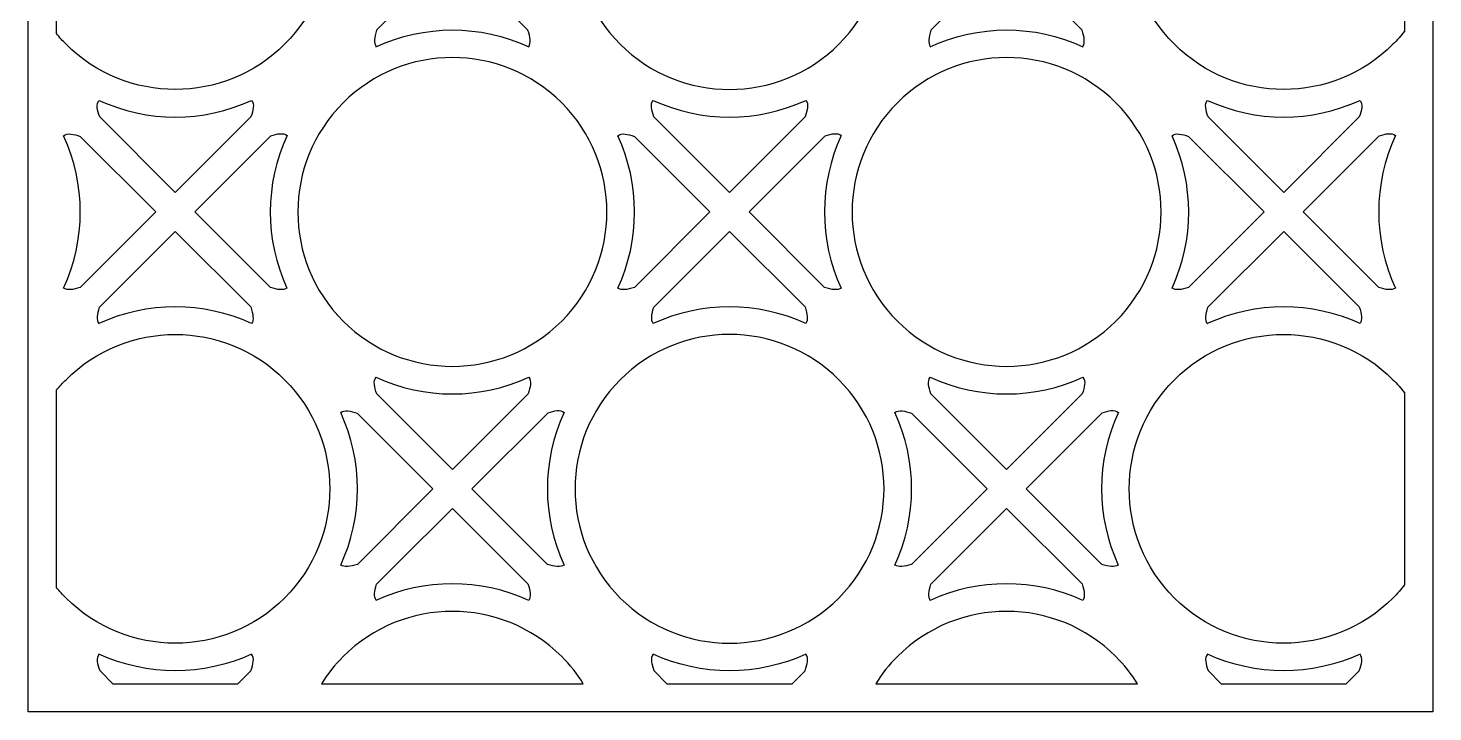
# Model space of a CAD drawing. Header units: centimetres. Extents: x -27 to -20.5, y -6.6 to 6.9.
# Drawn here: x -27 to -20.55, y -6.61 to -3.47 of the extents above; entities that cross this region are included whole.
import ezdxf

# ---------------------------------------------------------------- set-up
doc = ezdxf.new("R2010")
doc.units = ezdxf.units.CM
doc.header["$MEASUREMENT"] = 0
doc.layers.add('layer 1', color=7, linetype='Continuous')

msp = doc.modelspace()

# ---------------------------------------------------------------- linework, layer by layer
at = {"layer": 'layer 1', "color": 250}
for points, knots in [([(-20.54616, -6.61448), (-20.54616, -6.61448), (-20.54616, -6.56891), (-20.54616, -6.56891), (-20.54616, -6.56891), (-20.54616, -6.56891), (-20.54616, -6.48463), (-20.54616, -6.48463), (-20.54616, -6.48463), (-20.54616, -6.48463), (-20.54616, 6.72682), (-20.54616, 6.72682), (-20.54616, 6.72682), (-20.54616, 6.72682), (-20.54616, 6.81765), (-20.54616, 6.81765), (-20.54616, 6.81765), (-20.54616, 6.81765), (-20.54616, 6.85667), (-20.54616, 6.85667), (-20.54616, 6.85667), (-20.54616, 6.85667), (-26.86929, 6.85667), (-26.86929, 6.85667), (-26.86929, 6.85667), (-26.86929, 6.85667), (-26.90224, 6.85667), (-26.90224, 6.85667), (-26.90224, 6.85667), (-26.90224, 6.85667), (-26.99914, 6.85667), (-26.99914, 6.85667), (-26.99914, 6.85667), (-26.99914, 6.85667), (-26.99914, -6.48463), (-26.99914, -6.48463), (-26.99914, -6.48463), (-26.99914, -6.48463), (-26.99914, -6.51149), (-26.99914, -6.51149), (-26.99914, -6.51149), (-26.99914, -6.51149), (-26.99914, -6.61448), (-26.99914, -6.61448), (-26.99914, -6.61448), (-26.99914, -6.61448), (-20.54616, -6.61448), (-20.54616, -6.61448)], [0, 0, 0, 0, 0.0769231, 0.0769231, 0.0769231, 0.0769231, 0.1538462, 0.1538462, 0.1538462, 0.1538462, 0.2307692, 0.2307692, 0.2307692, 0.2307692, 0.3076923, 0.3076923, 0.3076923, 0.3076923, 0.3846154, 0.3846154, 0.3846154, 0.3846154, 0.4615385, 0.4615385, 0.4615385, 0.4615385, 0.5384615, 0.5384615, 0.5384615, 0.5384615, 0.6153846, 0.6153846, 0.6153846, 0.6153846, 0.6923077, 0.6923077, 0.6923077, 0.6923077, 0.7692308, 0.7692308, 0.7692308, 0.7692308, 0.8461538, 0.8461538, 0.8461538, 0.8461538, 1, 1, 1, 1]), ([(-26.86929, -3.49631), (-26.85533, -3.51312), (-26.84051, -3.52945), (-26.82475, -3.54521), (-26.82475, -3.54521), (-26.54764, -3.82235), (-26.09814, -3.82235), (-25.821, -3.54521), (-25.821, -3.54521), (-25.54388, -3.26808), (-25.54388, -2.81858), (-25.821, -2.54146), (-25.821, -2.54146), (-26.09814, -2.26432), (-26.54764, -2.26432), (-26.82475, -2.54146), (-26.82475, -2.54146), (-26.84051, -2.55721), (-26.85533, -2.57355), (-26.86929, -2.59036), (-26.86929, -2.59036), (-26.86929, -2.59036), (-26.86929, -3.49631), (-26.86929, -3.49631)], [0, 0, 0, 0, 0.1428571, 0.1428571, 0.1428571, 0.1428571, 0.2857143, 0.2857143, 0.2857143, 0.2857143, 0.4285714, 0.4285714, 0.4285714, 0.4285714, 0.5714286, 0.5714286, 0.5714286, 0.5714286, 0.7142857, 0.7142857, 0.7142857, 0.7142857, 1, 1, 1, 1]), ([(-24.27907, -2.54146), (-24.00195, -2.26432), (-23.55245, -2.26432), (-23.27531, -2.54146), (-23.27531, -2.54146), (-22.99819, -2.81858), (-22.99819, -3.26808), (-23.27531, -3.54521), (-23.27531, -3.54521), (-23.55245, -3.82235), (-24.00195, -3.82235), (-24.27907, -3.54521), (-24.27907, -3.54521), (-24.55621, -3.26808), (-24.55621, -2.81858), (-24.27907, -2.54146)], [0, 0, 0, 0, 0.2, 0.2, 0.2, 0.2, 0.4, 0.4, 0.4, 0.4, 0.6, 0.6, 0.6, 0.6, 1, 1, 1, 1]), ([(-20.67601, -2.60153), (-20.69257, -2.58076), (-20.71041, -2.56068), (-20.72964, -2.54146), (-20.72964, -2.54146), (-21.00677, -2.26432), (-21.45626, -2.26432), (-21.7334, -2.54146), (-21.7334, -2.54146), (-22.01052, -2.81858), (-22.01052, -3.26808), (-21.7334, -3.54521), (-21.7334, -3.54521), (-21.45626, -3.82235), (-21.00677, -3.82235), (-20.72964, -3.54521), (-20.72964, -3.54521), (-20.71041, -3.52599), (-20.69257, -3.50591), (-20.67601, -3.48514), (-20.67601, -3.48514), (-20.67601, -3.48514), (-20.67601, -2.60153), (-20.67601, -2.60153)], [0, 0, 0, 0, 0.1428571, 0.1428571, 0.1428571, 0.1428571, 0.2857143, 0.2857143, 0.2857143, 0.2857143, 0.4285714, 0.4285714, 0.4285714, 0.4285714, 0.5714286, 0.5714286, 0.5714286, 0.5714286, 0.7142857, 0.7142857, 0.7142857, 0.7142857, 1, 1, 1, 1]), ([(-24.70303, -3.48005), (-24.69227, -3.51292), (-24.68881, -3.54009), (-24.69954, -3.55634), (-24.69954, -3.55634), (-24.92161, -3.45394), (-25.17933, -3.45405), (-25.40134, -3.55667), (-25.40134, -3.55667), (-25.40134, -3.55667), (-25.40046, -3.55579), (-25.40046, -3.55579), (-25.40046, -3.55579), (-25.41145, -3.54001), (-25.40852, -3.51347), (-25.39822, -3.48122), (-25.39822, -3.48122), (-25.39822, -3.48122), (-25.05004, -3.13305), (-25.05004, -3.13305), (-25.05004, -3.13305), (-25.05004, -3.13305), (-24.70303, -3.48005), (-24.70303, -3.48005)], [0, 0, 0, 0, 0.1428571, 0.1428571, 0.1428571, 0.1428571, 0.2857143, 0.2857143, 0.2857143, 0.2857143, 0.4285714, 0.4285714, 0.4285714, 0.4285714, 0.5714286, 0.5714286, 0.5714286, 0.5714286, 0.7142857, 0.7142857, 0.7142857, 0.7142857, 1, 1, 1, 1]), ([(-22.15735, -3.48005), (-22.14659, -3.51292), (-22.14314, -3.54009), (-22.15385, -3.55634), (-22.15385, -3.55634), (-22.37594, -3.45394), (-22.63364, -3.45405), (-22.85566, -3.55667), (-22.85566, -3.55667), (-22.85566, -3.55667), (-22.85478, -3.55579), (-22.85478, -3.55579), (-22.85478, -3.55579), (-22.86576, -3.54001), (-22.86283, -3.51347), (-22.85255, -3.48122), (-22.85255, -3.48122), (-22.85255, -3.48122), (-22.50435, -3.13305), (-22.50435, -3.13305), (-22.50435, -3.13305), (-22.50435, -3.13305), (-22.15735, -3.48005), (-22.15735, -3.48005)], [0, 0, 0, 0, 0.1428571, 0.1428571, 0.1428571, 0.1428571, 0.2857143, 0.2857143, 0.2857143, 0.2857143, 0.4285714, 0.4285714, 0.4285714, 0.4285714, 0.5714286, 0.5714286, 0.5714286, 0.5714286, 0.7142857, 0.7142857, 0.7142857, 0.7142857, 1, 1, 1, 1]), ([(-25.55192, -3.8143), (-25.27479, -3.53717), (-24.82528, -3.53717), (-24.54817, -3.8143), (-24.54817, -3.8143), (-24.27103, -4.09142), (-24.27103, -4.54092), (-24.54817, -4.81806), (-24.54817, -4.81806), (-24.82528, -5.09518), (-25.27479, -5.09518), (-25.55192, -4.81806), (-25.55192, -4.81806), (-25.82905, -4.54092), (-25.82905, -4.09142), (-25.55192, -3.8143)], [0, 0, 0, 0, 0.2, 0.2, 0.2, 0.2, 0.4, 0.4, 0.4, 0.4, 0.6, 0.6, 0.6, 0.6, 1, 1, 1, 1]), ([(-23.00624, -3.8143), (-22.7291, -3.53717), (-22.2796, -3.53717), (-22.00248, -3.8143), (-22.00248, -3.8143), (-21.72536, -4.09142), (-21.72536, -4.54092), (-22.00248, -4.81806), (-22.00248, -4.81806), (-22.2796, -5.09518), (-22.7291, -5.09518), (-23.00624, -4.81806), (-23.00624, -4.81806), (-23.28336, -4.54092), (-23.28336, -4.09142), (-23.00624, -3.8143)], [0, 0, 0, 0, 0.2, 0.2, 0.2, 0.2, 0.4, 0.4, 0.4, 0.4, 0.6, 0.6, 0.6, 0.6, 1, 1, 1, 1]), ([(-26.32287, -4.22647), (-26.32287, -4.22647), (-25.97559, -3.87919), (-25.97559, -3.87919), (-25.97559, -3.87919), (-25.96501, -3.84911), (-25.95783, -3.82073), (-25.97229, -3.80315), (-25.97229, -3.80315), (-26.19415, -3.90547), (-26.45167, -3.90548), (-26.67353, -3.80316), (-26.67353, -3.80316), (-26.68793, -3.82073), (-26.68085, -3.84905), (-26.67027, -3.87909), (-26.67027, -3.87909), (-26.67027, -3.87909), (-26.32288, -4.22647), (-26.32288, -4.22647), (-26.32288, -4.22647), (-26.32288, -4.22647), (-26.32287, -4.22647), (-26.32287, -4.22647)], [0, 0, 0, 0, 0.1428571, 0.1428571, 0.1428571, 0.1428571, 0.2857143, 0.2857143, 0.2857143, 0.2857143, 0.4285714, 0.4285714, 0.4285714, 0.4285714, 0.5714286, 0.5714286, 0.5714286, 0.5714286, 0.7142857, 0.7142857, 0.7142857, 0.7142857, 1, 1, 1, 1]), ([(-23.7772, -4.22647), (-23.7772, -4.22647), (-23.42991, -3.87918), (-23.42991, -3.87918), (-23.42991, -3.87918), (-23.41932, -3.8491), (-23.41215, -3.82073), (-23.42661, -3.80315), (-23.42661, -3.80315), (-23.64848, -3.90547), (-23.90598, -3.90548), (-24.12784, -3.80316), (-24.12784, -3.80316), (-24.14226, -3.82073), (-24.13516, -3.84905), (-24.12459, -3.87909), (-24.12459, -3.87909), (-24.12459, -3.87909), (-23.7772, -4.22647), (-23.7772, -4.22647)], [0, 0, 0, 0, 0.1666667, 0.1666667, 0.1666667, 0.1666667, 0.3333333, 0.3333333, 0.3333333, 0.3333333, 0.5, 0.5, 0.5, 0.5, 0.6666667, 0.6666667, 0.6666667, 0.6666667, 1, 1, 1, 1]), ([(-21.23151, -4.22647), (-21.23151, -4.22647), (-20.88421, -3.87917), (-20.88421, -3.87917), (-20.88421, -3.87917), (-20.87364, -3.8491), (-20.86646, -3.82073), (-20.88092, -3.80315), (-20.88092, -3.80315), (-21.10279, -3.90547), (-21.3603, -3.90548), (-21.58215, -3.80316), (-21.58215, -3.80316), (-21.59657, -3.82073), (-21.58947, -3.84905), (-21.57891, -3.87908), (-21.57891, -3.87908), (-21.57891, -3.87908), (-21.23151, -4.22647), (-21.23151, -4.22647)], [0, 0, 0, 0, 0.1666667, 0.1666667, 0.1666667, 0.1666667, 0.3333333, 0.3333333, 0.3333333, 0.3333333, 0.5, 0.5, 0.5, 0.5, 0.6666667, 0.6666667, 0.6666667, 0.6666667, 1, 1, 1, 1]), ([(-26.75961, -4.6632), (-26.75961, -4.6632), (-26.41259, -4.31618), (-26.41259, -4.31618), (-26.41259, -4.31618), (-26.41259, -4.31618), (-26.75993, -3.96884), (-26.75993, -3.96884), (-26.75993, -3.96884), (-26.79002, -3.95826), (-26.81836, -3.95112), (-26.83595, -3.96559), (-26.83595, -3.96559), (-26.73366, -4.18742), (-26.73364, -4.44485), (-26.83592, -4.66671), (-26.83592, -4.66671), (-26.81968, -4.67741), (-26.79248, -4.67398), (-26.75961, -4.6632)], [0, 0, 0, 0, 0.1666667, 0.1666667, 0.1666667, 0.1666667, 0.3333333, 0.3333333, 0.3333333, 0.3333333, 0.5, 0.5, 0.5, 0.5, 0.6666667, 0.6666667, 0.6666667, 0.6666667, 1, 1, 1, 1]), ([(-26.23317, -4.31618), (-26.23317, -4.31618), (-25.88611, -4.66326), (-25.88611, -4.66326), (-25.88611, -4.66326), (-25.85328, -4.67398), (-25.82615, -4.6774), (-25.80992, -4.66673), (-25.80992, -4.66673), (-25.91233, -4.44462), (-25.91222, -4.18687), (-25.80957, -3.96487), (-25.80957, -3.96487), (-25.82664, -3.95015), (-25.85426, -3.95654), (-25.88374, -3.96676), (-25.88374, -3.96676), (-25.88374, -3.96676), (-26.23317, -4.31618), (-26.23317, -4.31618)], [0, 0, 0, 0, 0.1666667, 0.1666667, 0.1666667, 0.1666667, 0.3333333, 0.3333333, 0.3333333, 0.3333333, 0.5, 0.5, 0.5, 0.5, 0.6666667, 0.6666667, 0.6666667, 0.6666667, 1, 1, 1, 1]), ([(-24.21392, -4.6632), (-24.21392, -4.6632), (-23.8669, -4.31618), (-23.8669, -4.31618), (-23.8669, -4.31618), (-23.8669, -4.31618), (-24.21425, -3.96884), (-24.21425, -3.96884), (-24.21425, -3.96884), (-24.24433, -3.95826), (-24.27268, -3.95112), (-24.29026, -3.96559), (-24.29026, -3.96559), (-24.18797, -4.18742), (-24.18795, -4.44485), (-24.29024, -4.66671), (-24.29024, -4.66671), (-24.274, -4.67741), (-24.2468, -4.67398), (-24.21392, -4.6632)], [0, 0, 0, 0, 0.1666667, 0.1666667, 0.1666667, 0.1666667, 0.3333333, 0.3333333, 0.3333333, 0.3333333, 0.5, 0.5, 0.5, 0.5, 0.6666667, 0.6666667, 0.6666667, 0.6666667, 1, 1, 1, 1]), ([(-23.33807, -3.96676), (-23.33807, -3.96676), (-23.68749, -4.31618), (-23.68749, -4.31618), (-23.68749, -4.31618), (-23.68749, -4.31618), (-23.34042, -4.66326), (-23.34042, -4.66326), (-23.34042, -4.66326), (-23.3076, -4.67398), (-23.28047, -4.6774), (-23.26423, -4.66673), (-23.26423, -4.66673), (-23.36665, -4.44462), (-23.36653, -4.18687), (-23.26389, -3.96487), (-23.26389, -3.96487), (-23.28095, -3.95015), (-23.30858, -3.95654), (-23.33807, -3.96676)], [0, 0, 0, 0, 0.1666667, 0.1666667, 0.1666667, 0.1666667, 0.3333333, 0.3333333, 0.3333333, 0.3333333, 0.5, 0.5, 0.5, 0.5, 0.6666667, 0.6666667, 0.6666667, 0.6666667, 1, 1, 1, 1]), ([(-21.66824, -4.6632), (-21.66824, -4.6632), (-21.32122, -4.3162), (-21.32122, -4.3162), (-21.32122, -4.3162), (-21.32122, -4.3162), (-21.66856, -3.96884), (-21.66856, -3.96884), (-21.66856, -3.96884), (-21.69866, -3.95826), (-21.72699, -3.95112), (-21.74459, -3.96559), (-21.74459, -3.96559), (-21.6423, -4.18742), (-21.64228, -4.44485), (-21.74455, -4.66671), (-21.74455, -4.66671), (-21.7283, -4.67741), (-21.70112, -4.67398), (-21.66824, -4.6632)], [0, 0, 0, 0, 0.1666667, 0.1666667, 0.1666667, 0.1666667, 0.3333333, 0.3333333, 0.3333333, 0.3333333, 0.5, 0.5, 0.5, 0.5, 0.6666667, 0.6666667, 0.6666667, 0.6666667, 1, 1, 1, 1]), ([(-20.79238, -3.96676), (-20.79238, -3.96676), (-21.14181, -4.31618), (-21.14181, -4.31618), (-21.14181, -4.31618), (-21.14181, -4.31618), (-20.79475, -4.66325), (-20.79475, -4.66325), (-20.79475, -4.66325), (-20.76193, -4.67398), (-20.73478, -4.6774), (-20.71856, -4.66673), (-20.71856, -4.66673), (-20.82097, -4.44462), (-20.82084, -4.18687), (-20.7182, -3.96487), (-20.7182, -3.96487), (-20.73527, -3.95015), (-20.7629, -3.95654), (-20.79238, -3.96676)], [0, 0, 0, 0, 0.1666667, 0.1666667, 0.1666667, 0.1666667, 0.3333333, 0.3333333, 0.3333333, 0.3333333, 0.5, 0.5, 0.5, 0.5, 0.6666667, 0.6666667, 0.6666667, 0.6666667, 1, 1, 1, 1]), ([(-26.32288, -4.40589), (-26.32288, -4.40589), (-26.67106, -4.75407), (-26.67106, -4.75407), (-26.67106, -4.75407), (-26.68135, -4.78631), (-26.68428, -4.81285), (-26.67331, -4.82863), (-26.67331, -4.82863), (-26.67331, -4.82863), (-26.67418, -4.82951), (-26.67418, -4.82951), (-26.67418, -4.82951), (-26.45217, -4.72689), (-26.19446, -4.72677), (-25.97237, -4.82918), (-25.97237, -4.82918), (-25.96166, -4.81294), (-25.96512, -4.78577), (-25.97586, -4.75289), (-25.97586, -4.75289), (-25.97586, -4.75289), (-26.32288, -4.40589), (-26.32288, -4.40589)], [0, 0, 0, 0, 0.1428571, 0.1428571, 0.1428571, 0.1428571, 0.2857143, 0.2857143, 0.2857143, 0.2857143, 0.4285714, 0.4285714, 0.4285714, 0.4285714, 0.5714286, 0.5714286, 0.5714286, 0.5714286, 0.7142857, 0.7142857, 0.7142857, 0.7142857, 1, 1, 1, 1]), ([(-23.7772, -4.40589), (-23.7772, -4.40589), (-24.12538, -4.75407), (-24.12538, -4.75407), (-24.12538, -4.75407), (-24.13567, -4.78631), (-24.1386, -4.81285), (-24.12762, -4.82863), (-24.12762, -4.82863), (-24.12762, -4.82863), (-24.1285, -4.82951), (-24.1285, -4.82951), (-24.1285, -4.82951), (-23.90649, -4.72689), (-23.64878, -4.72677), (-23.42669, -4.82918), (-23.42669, -4.82918), (-23.41597, -4.81294), (-23.41943, -4.78577), (-23.43019, -4.75289), (-23.43019, -4.75289), (-23.43019, -4.75289), (-23.7772, -4.40589), (-23.7772, -4.40589)], [0, 0, 0, 0, 0.1428571, 0.1428571, 0.1428571, 0.1428571, 0.2857143, 0.2857143, 0.2857143, 0.2857143, 0.4285714, 0.4285714, 0.4285714, 0.4285714, 0.5714286, 0.5714286, 0.5714286, 0.5714286, 0.7142857, 0.7142857, 0.7142857, 0.7142857, 1, 1, 1, 1]), ([(-21.23151, -4.40589), (-21.23151, -4.40589), (-21.5797, -4.75407), (-21.5797, -4.75407), (-21.5797, -4.75407), (-21.59, -4.78631), (-21.59293, -4.81285), (-21.58194, -4.82863), (-21.58194, -4.82863), (-21.58194, -4.82863), (-21.58281, -4.82951), (-21.58281, -4.82951), (-21.58281, -4.82951), (-21.36081, -4.72689), (-21.10308, -4.72677), (-20.881, -4.82918), (-20.881, -4.82918), (-20.87029, -4.81294), (-20.87375, -4.78577), (-20.88451, -4.75289), (-20.88451, -4.75289), (-20.88451, -4.75289), (-21.23151, -4.40589), (-21.23151, -4.40589)], [0, 0, 0, 0, 0.1428571, 0.1428571, 0.1428571, 0.1428571, 0.2857143, 0.2857143, 0.2857143, 0.2857143, 0.4285714, 0.4285714, 0.4285714, 0.4285714, 0.5714286, 0.5714286, 0.5714286, 0.5714286, 0.7142857, 0.7142857, 0.7142857, 0.7142857, 1, 1, 1, 1]), ([(-26.86929, -6.04199), (-26.85533, -6.0588), (-26.84051, -6.07514), (-26.82475, -6.09089), (-26.82475, -6.09089), (-26.54764, -6.36803), (-26.09814, -6.36803), (-25.821, -6.09089), (-25.821, -6.09089), (-25.54388, -5.81377), (-25.54388, -5.36427), (-25.821, -5.08714), (-25.821, -5.08714), (-26.09814, -4.81001), (-26.54764, -4.81001), (-26.82475, -5.08714), (-26.82475, -5.08714), (-26.84051, -5.10289), (-26.85533, -5.11923), (-26.86929, -5.13604), (-26.86929, -5.13604), (-26.86929, -5.13604), (-26.86929, -6.04199), (-26.86929, -6.04199)], [0, 0, 0, 0, 0.1428571, 0.1428571, 0.1428571, 0.1428571, 0.2857143, 0.2857143, 0.2857143, 0.2857143, 0.4285714, 0.4285714, 0.4285714, 0.4285714, 0.5714286, 0.5714286, 0.5714286, 0.5714286, 0.7142857, 0.7142857, 0.7142857, 0.7142857, 1, 1, 1, 1]), ([(-24.27907, -5.08714), (-24.00195, -4.81001), (-23.55245, -4.81001), (-23.27531, -5.08714), (-23.27531, -5.08714), (-22.99819, -5.36427), (-22.99819, -5.81377), (-23.27531, -6.09089), (-23.27531, -6.09089), (-23.55245, -6.36803), (-24.00195, -6.36803), (-24.27907, -6.09089), (-24.27907, -6.09089), (-24.55621, -5.81377), (-24.55621, -5.36427), (-24.27907, -5.08714)], [0, 0, 0, 0, 0.2, 0.2, 0.2, 0.2, 0.4, 0.4, 0.4, 0.4, 0.6, 0.6, 0.6, 0.6, 1, 1, 1, 1]), ([(-20.67601, -5.14721), (-20.69257, -5.12645), (-20.71041, -5.10636), (-20.72964, -5.08714), (-20.72964, -5.08714), (-21.00677, -4.81001), (-21.45626, -4.81001), (-21.7334, -5.08714), (-21.7334, -5.08714), (-22.01052, -5.36427), (-22.01052, -5.81377), (-21.7334, -6.09089), (-21.7334, -6.09089), (-21.45626, -6.36803), (-21.00677, -6.36803), (-20.72964, -6.09089), (-20.72964, -6.09089), (-20.71041, -6.07167), (-20.69257, -6.05159), (-20.67601, -6.03082), (-20.67601, -6.03082), (-20.67601, -6.03082), (-20.67601, -5.14721), (-20.67601, -5.14721)], [0, 0, 0, 0, 0.1428571, 0.1428571, 0.1428571, 0.1428571, 0.2857143, 0.2857143, 0.2857143, 0.2857143, 0.4285714, 0.4285714, 0.4285714, 0.4285714, 0.5714286, 0.5714286, 0.5714286, 0.5714286, 0.7142857, 0.7142857, 0.7142857, 0.7142857, 1, 1, 1, 1]), ([(-25.05004, -5.49933), (-25.05004, -5.49933), (-24.70275, -5.15203), (-24.70275, -5.15203), (-24.70275, -5.15203), (-24.69216, -5.12196), (-24.68498, -5.09358), (-24.69945, -5.07598), (-24.69945, -5.07598), (-24.92131, -5.17831), (-25.17882, -5.17831), (-25.40067, -5.07599), (-25.40067, -5.07599), (-25.41509, -5.09358), (-25.408, -5.1219), (-25.39744, -5.15193), (-25.39744, -5.15193), (-25.39744, -5.15193), (-25.05004, -5.49933), (-25.05004, -5.49933)], [0, 0, 0, 0, 0.1666667, 0.1666667, 0.1666667, 0.1666667, 0.3333333, 0.3333333, 0.3333333, 0.3333333, 0.5, 0.5, 0.5, 0.5, 0.6666667, 0.6666667, 0.6666667, 0.6666667, 1, 1, 1, 1]), ([(-22.50435, -5.49933), (-22.50435, -5.49933), (-22.15707, -5.15203), (-22.15707, -5.15203), (-22.15707, -5.15203), (-22.14647, -5.12196), (-22.13931, -5.09358), (-22.15377, -5.07598), (-22.15377, -5.07598), (-22.37562, -5.17831), (-22.63315, -5.17831), (-22.85499, -5.07599), (-22.85499, -5.07599), (-22.86941, -5.09358), (-22.86233, -5.1219), (-22.85175, -5.15193), (-22.85175, -5.15193), (-22.85175, -5.15193), (-22.50435, -5.49933), (-22.50435, -5.49933)], [0, 0, 0, 0, 0.1666667, 0.1666667, 0.1666667, 0.1666667, 0.3333333, 0.3333333, 0.3333333, 0.3333333, 0.5, 0.5, 0.5, 0.5, 0.6666667, 0.6666667, 0.6666667, 0.6666667, 1, 1, 1, 1]), ([(-25.48676, -5.93605), (-25.48676, -5.93605), (-25.13974, -5.58903), (-25.13974, -5.58903), (-25.13974, -5.58903), (-25.13974, -5.58903), (-25.48708, -5.24168), (-25.48708, -5.24168), (-25.48708, -5.24168), (-25.51718, -5.23109), (-25.54552, -5.22395), (-25.56311, -5.23843), (-25.56311, -5.23843), (-25.46082, -5.46027), (-25.4608, -5.7177), (-25.56308, -5.93954), (-25.56308, -5.93954), (-25.54683, -5.95027), (-25.51965, -5.94682), (-25.48676, -5.93605)], [0, 0, 0, 0, 0.1666667, 0.1666667, 0.1666667, 0.1666667, 0.3333333, 0.3333333, 0.3333333, 0.3333333, 0.5, 0.5, 0.5, 0.5, 0.6666667, 0.6666667, 0.6666667, 0.6666667, 1, 1, 1, 1]), ([(-24.6109, -5.23959), (-24.6109, -5.23959), (-24.96034, -5.58902), (-24.96034, -5.58902), (-24.96034, -5.58902), (-24.96034, -5.58902), (-24.96034, -5.58903), (-24.96034, -5.58903), (-24.96034, -5.58903), (-24.96034, -5.58903), (-24.61328, -5.93608), (-24.61328, -5.93608), (-24.61328, -5.93608), (-24.58045, -5.94682), (-24.55331, -5.95024), (-24.53708, -5.93957), (-24.53708, -5.93957), (-24.63949, -5.71747), (-24.63937, -5.4597), (-24.53673, -5.23771), (-24.53673, -5.23771), (-24.55379, -5.22299), (-24.58142, -5.22939), (-24.6109, -5.23959)], [0, 0, 0, 0, 0.1428571, 0.1428571, 0.1428571, 0.1428571, 0.2857143, 0.2857143, 0.2857143, 0.2857143, 0.4285714, 0.4285714, 0.4285714, 0.4285714, 0.5714286, 0.5714286, 0.5714286, 0.5714286, 0.7142857, 0.7142857, 0.7142857, 0.7142857, 1, 1, 1, 1]), ([(-22.94107, -5.93605), (-22.94107, -5.93605), (-22.59406, -5.58903), (-22.59406, -5.58903), (-22.59406, -5.58903), (-22.59406, -5.58903), (-22.94141, -5.24168), (-22.94141, -5.24168), (-22.94141, -5.24168), (-22.9715, -5.23109), (-22.99984, -5.22395), (-23.01743, -5.23843), (-23.01743, -5.23843), (-22.91513, -5.46027), (-22.91511, -5.7177), (-23.01739, -5.93954), (-23.01739, -5.93954), (-23.00115, -5.95027), (-22.97396, -5.94682), (-22.94107, -5.93605)], [0, 0, 0, 0, 0.1666667, 0.1666667, 0.1666667, 0.1666667, 0.3333333, 0.3333333, 0.3333333, 0.3333333, 0.5, 0.5, 0.5, 0.5, 0.6666667, 0.6666667, 0.6666667, 0.6666667, 1, 1, 1, 1]), ([(-22.06522, -5.23959), (-22.06522, -5.23959), (-22.41465, -5.58902), (-22.41465, -5.58902), (-22.41465, -5.58902), (-22.41465, -5.58902), (-22.06757, -5.9361), (-22.06757, -5.9361), (-22.06757, -5.9361), (-22.03476, -5.94682), (-22.00763, -5.95023), (-21.9914, -5.93957), (-21.9914, -5.93957), (-22.09381, -5.71747), (-22.0937, -5.4597), (-21.99105, -5.23771), (-21.99105, -5.23771), (-22.00811, -5.22299), (-22.03573, -5.22939), (-22.06522, -5.23959)], [0, 0, 0, 0, 0.1666667, 0.1666667, 0.1666667, 0.1666667, 0.3333333, 0.3333333, 0.3333333, 0.3333333, 0.5, 0.5, 0.5, 0.5, 0.6666667, 0.6666667, 0.6666667, 0.6666667, 1, 1, 1, 1]), ([(-25.05004, -5.67873), (-25.05004, -5.67873), (-25.30417, -5.93286), (-25.30417, -5.93286), (-25.30417, -5.93286), (-25.30417, -5.93286), (-25.39822, -6.02692), (-25.39822, -6.02692), (-25.39822, -6.02692), (-25.40852, -6.05915), (-25.41145, -6.0857), (-25.40046, -6.10147), (-25.40046, -6.10147), (-25.40046, -6.10147), (-25.40134, -6.10236), (-25.40134, -6.10236), (-25.40134, -6.10236), (-25.17933, -5.99974), (-24.92161, -5.99962), (-24.69954, -6.10202), (-24.69954, -6.10202), (-24.68881, -6.08577), (-24.69227, -6.05861), (-24.70303, -6.02574), (-24.70303, -6.02574), (-24.70303, -6.02574), (-25.05004, -5.67873), (-25.05004, -5.67873)], [0, 0, 0, 0, 0.125, 0.125, 0.125, 0.125, 0.25, 0.25, 0.25, 0.25, 0.375, 0.375, 0.375, 0.375, 0.5, 0.5, 0.5, 0.5, 0.625, 0.625, 0.625, 0.625, 0.75, 0.75, 0.75, 0.75, 1, 1, 1, 1]), ([(-22.50435, -5.67873), (-22.50435, -5.67873), (-22.85255, -6.02692), (-22.85255, -6.02692), (-22.85255, -6.02692), (-22.86283, -6.05915), (-22.86576, -6.0857), (-22.85478, -6.10147), (-22.85478, -6.10147), (-22.85478, -6.10147), (-22.85566, -6.10236), (-22.85566, -6.10236), (-22.85566, -6.10236), (-22.63364, -5.99974), (-22.37594, -5.99962), (-22.15385, -6.10202), (-22.15385, -6.10202), (-22.14314, -6.08577), (-22.14659, -6.05861), (-22.15735, -6.02574), (-22.15735, -6.02574), (-22.15735, -6.02574), (-22.50435, -5.67873), (-22.50435, -5.67873)], [0, 0, 0, 0, 0.1428571, 0.1428571, 0.1428571, 0.1428571, 0.2857143, 0.2857143, 0.2857143, 0.2857143, 0.4285714, 0.4285714, 0.4285714, 0.4285714, 0.5714286, 0.5714286, 0.5714286, 0.5714286, 0.7142857, 0.7142857, 0.7142857, 0.7142857, 1, 1, 1, 1]), ([(-24.44868, -6.48463), (-24.44868, -6.48463), (-25.65142, -6.48463), (-25.65142, -6.48463), (-25.65142, -6.48463), (-25.6236, -6.44037), (-25.59045, -6.39851), (-25.55192, -6.35998), (-25.55192, -6.35998), (-25.27479, -6.08284), (-24.82528, -6.08284), (-24.54817, -6.35998), (-24.54817, -6.35998), (-24.50964, -6.39851), (-24.47649, -6.44037), (-24.44868, -6.48463)], [0, 0, 0, 0, 0.2, 0.2, 0.2, 0.2, 0.4, 0.4, 0.4, 0.4, 0.6, 0.6, 0.6, 0.6, 1, 1, 1, 1]), ([(-21.90299, -6.48463), (-21.90299, -6.48463), (-23.10573, -6.48463), (-23.10573, -6.48463), (-23.10573, -6.48463), (-23.07792, -6.44037), (-23.04476, -6.39851), (-23.00624, -6.35998), (-23.00624, -6.35998), (-22.7291, -6.08284), (-22.2796, -6.08284), (-22.00248, -6.35998), (-22.00248, -6.35998), (-21.96395, -6.39851), (-21.93081, -6.44037), (-21.90299, -6.48463)], [0, 0, 0, 0, 0.2, 0.2, 0.2, 0.2, 0.4, 0.4, 0.4, 0.4, 0.6, 0.6, 0.6, 0.6, 1, 1, 1, 1]), ([(-26.03534, -6.48463), (-26.03534, -6.48463), (-26.61042, -6.48463), (-26.61042, -6.48463), (-26.61042, -6.48463), (-26.61042, -6.48463), (-26.67026, -6.42479), (-26.67026, -6.42479), (-26.67026, -6.42479), (-26.68085, -6.39475), (-26.68793, -6.36642), (-26.67353, -6.34884), (-26.67353, -6.34884), (-26.45167, -6.45116), (-26.19415, -6.45115), (-25.97229, -6.34882), (-25.97229, -6.34882), (-25.95783, -6.36642), (-25.96501, -6.3948), (-25.97559, -6.42488), (-25.97559, -6.42488), (-25.97559, -6.42488), (-26.03534, -6.48463), (-26.03534, -6.48463)], [0, 0, 0, 0, 0.1428571, 0.1428571, 0.1428571, 0.1428571, 0.2857143, 0.2857143, 0.2857143, 0.2857143, 0.4285714, 0.4285714, 0.4285714, 0.4285714, 0.5714286, 0.5714286, 0.5714286, 0.5714286, 0.7142857, 0.7142857, 0.7142857, 0.7142857, 1, 1, 1, 1]), ([(-23.48967, -6.48463), (-23.48967, -6.48463), (-24.06473, -6.48463), (-24.06473, -6.48463), (-24.06473, -6.48463), (-24.06473, -6.48463), (-24.12458, -6.42479), (-24.12458, -6.42479), (-24.12458, -6.42479), (-24.13516, -6.39475), (-24.14226, -6.36642), (-24.12784, -6.34884), (-24.12784, -6.34884), (-23.90598, -6.45116), (-23.64848, -6.45115), (-23.42661, -6.34882), (-23.42661, -6.34882), (-23.41215, -6.36642), (-23.41932, -6.39479), (-23.42991, -6.42487), (-23.42991, -6.42487), (-23.42991, -6.42487), (-23.48967, -6.48463), (-23.48967, -6.48463)], [0, 0, 0, 0, 0.1428571, 0.1428571, 0.1428571, 0.1428571, 0.2857143, 0.2857143, 0.2857143, 0.2857143, 0.4285714, 0.4285714, 0.4285714, 0.4285714, 0.5714286, 0.5714286, 0.5714286, 0.5714286, 0.7142857, 0.7142857, 0.7142857, 0.7142857, 1, 1, 1, 1]), ([(-20.94398, -6.48463), (-20.94398, -6.48463), (-21.51905, -6.48463), (-21.51905, -6.48463), (-21.51905, -6.48463), (-21.51905, -6.48463), (-21.57891, -6.42477), (-21.57891, -6.42477), (-21.57891, -6.42477), (-21.58947, -6.39474), (-21.59657, -6.36642), (-21.58215, -6.34884), (-21.58215, -6.34884), (-21.3603, -6.45116), (-21.10279, -6.45115), (-20.88092, -6.34882), (-20.88092, -6.34882), (-20.86646, -6.36642), (-20.87364, -6.39479), (-20.88421, -6.42486), (-20.88421, -6.42486), (-20.88421, -6.42486), (-20.94398, -6.48463), (-20.94398, -6.48463)], [0, 0, 0, 0, 0.1428571, 0.1428571, 0.1428571, 0.1428571, 0.2857143, 0.2857143, 0.2857143, 0.2857143, 0.4285714, 0.4285714, 0.4285714, 0.4285714, 0.5714286, 0.5714286, 0.5714286, 0.5714286, 0.7142857, 0.7142857, 0.7142857, 0.7142857, 1, 1, 1, 1])]:
    msp.add_open_spline(points, degree=3, knots=knots, dxfattribs=at)

doc.saveas('drawing.dxf')
